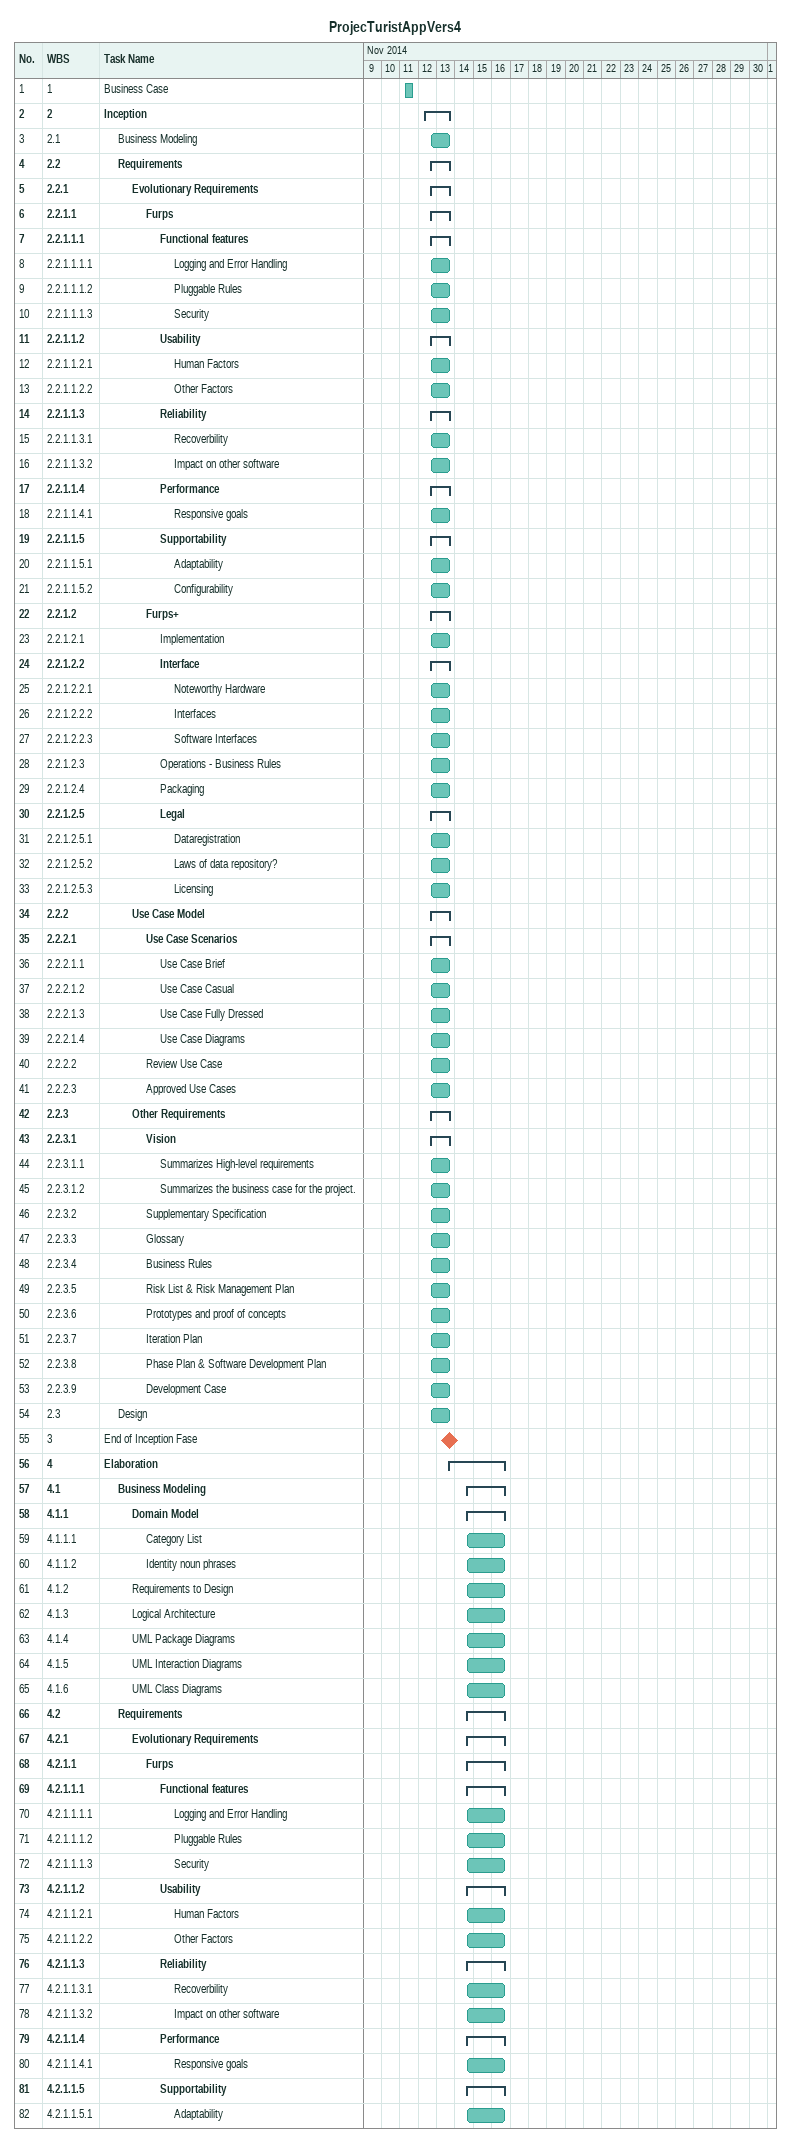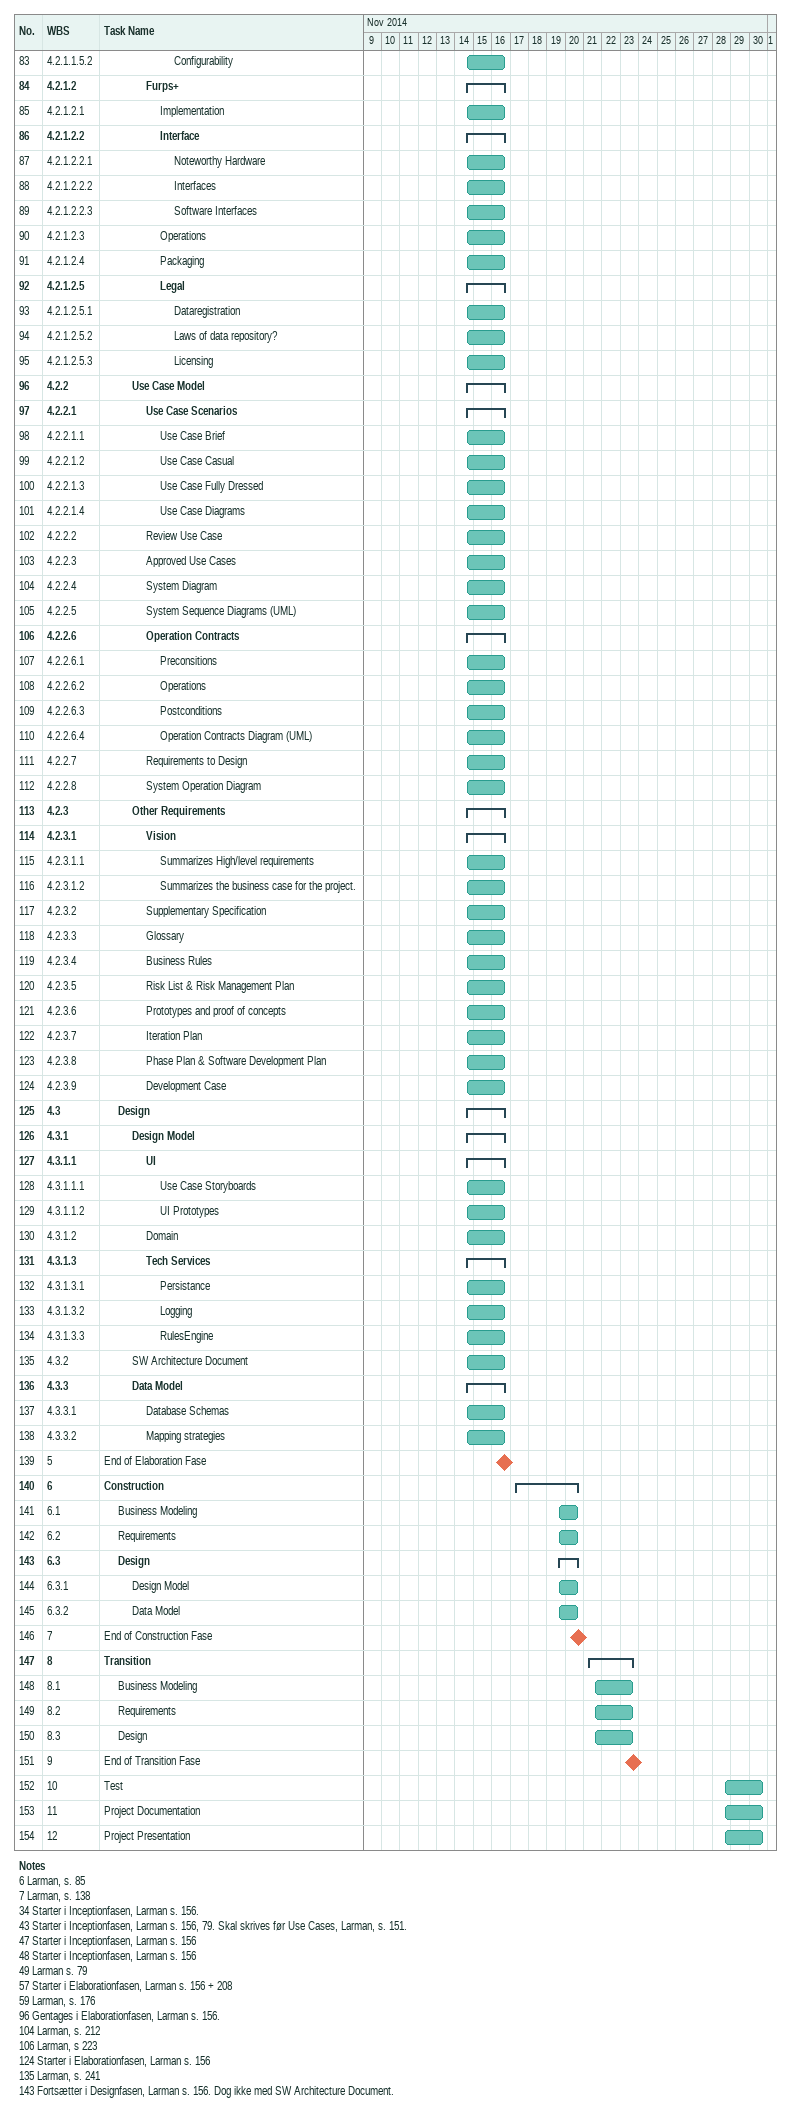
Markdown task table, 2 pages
ProjecTuristAppVers4

| ID | WBS | Task | Start | Finish |
|---|---|---|---|---|
| 1 | 1 | Business Case | 2014-11-11 | 2014-11-11 |
| 2 | 2 | **Inception** | 2014-11-12 | 2014-11-13 |
| 3 | 2.1 | Business Modeling | 2014-11-12 | 2014-11-13 |
| 4 | 2.2 | **Requirements** | 2014-11-12 | 2014-11-13 |
| 5 | 2.2.1 | **Evolutionary Requirements** | 2014-11-12 | 2014-11-13 |
| 6 | 2.2.1.1 | **Furps** | 2014-11-12 | 2014-11-13 |
| 7 | 2.2.1.1.1 | **Functional features** | 2014-11-12 | 2014-11-13 |
| 8 | 2.2.1.1.1.1 | Logging and Error Handling | 2014-11-12 | 2014-11-13 |
| 9 | 2.2.1.1.1.2 | Pluggable Rules | 2014-11-12 | 2014-11-13 |
| 10 | 2.2.1.1.1.3 | Security | 2014-11-12 | 2014-11-13 |
| 11 | 2.2.1.1.2 | **Usability** | 2014-11-12 | 2014-11-13 |
| 12 | 2.2.1.1.2.1 | Human Factors | 2014-11-12 | 2014-11-13 |
| 13 | 2.2.1.1.2.2 | Other Factors | 2014-11-12 | 2014-11-13 |
| 14 | 2.2.1.1.3 | **Reliability** | 2014-11-12 | 2014-11-13 |
| 15 | 2.2.1.1.3.1 | Recoverbility | 2014-11-12 | 2014-11-13 |
| 16 | 2.2.1.1.3.2 | Impact on other software | 2014-11-12 | 2014-11-13 |
| 17 | 2.2.1.1.4 | **Performance** | 2014-11-12 | 2014-11-13 |
| 18 | 2.2.1.1.4.1 | Responsive goals | 2014-11-12 | 2014-11-13 |
| 19 | 2.2.1.1.5 | **Supportability** | 2014-11-12 | 2014-11-13 |
| 20 | 2.2.1.1.5.1 | Adaptability | 2014-11-12 | 2014-11-13 |
| 21 | 2.2.1.1.5.2 | Configurability | 2014-11-12 | 2014-11-13 |
| 22 | 2.2.1.2 | **Furps+** | 2014-11-12 | 2014-11-13 |
| 23 | 2.2.1.2.1 | Implementation | 2014-11-12 | 2014-11-13 |
| 24 | 2.2.1.2.2 | **Interface** | 2014-11-12 | 2014-11-13 |
| 25 | 2.2.1.2.2.1 | Noteworthy Hardware | 2014-11-12 | 2014-11-13 |
| 26 | 2.2.1.2.2.2 | Interfaces | 2014-11-12 | 2014-11-13 |
| 27 | 2.2.1.2.2.3 | Software Interfaces | 2014-11-12 | 2014-11-13 |
| 28 | 2.2.1.2.3 | Operations - Business Rules | 2014-11-12 | 2014-11-13 |
| 29 | 2.2.1.2.4 | Packaging | 2014-11-12 | 2014-11-13 |
| 30 | 2.2.1.2.5 | **Legal** | 2014-11-12 | 2014-11-13 |
| 31 | 2.2.1.2.5.1 | Dataregistration | 2014-11-12 | 2014-11-13 |
| 32 | 2.2.1.2.5.2 | Laws of data repository? | 2014-11-12 | 2014-11-13 |
| 33 | 2.2.1.2.5.3 | Licensing | 2014-11-12 | 2014-11-13 |
| 34 | 2.2.2 | **Use Case Model** | 2014-11-12 | 2014-11-13 |
| 35 | 2.2.2.1 | **Use Case Scenarios** | 2014-11-12 | 2014-11-13 |
| 36 | 2.2.2.1.1 | Use Case Brief | 2014-11-12 | 2014-11-13 |
| 37 | 2.2.2.1.2 | Use Case Casual | 2014-11-12 | 2014-11-13 |
| 38 | 2.2.2.1.3 | Use Case Fully Dressed | 2014-11-12 | 2014-11-13 |
| 39 | 2.2.2.1.4 | Use Case Diagrams | 2014-11-12 | 2014-11-13 |
| 40 | 2.2.2.2 | Review Use Case | 2014-11-12 | 2014-11-13 |
| 41 | 2.2.2.3 | Approved Use Cases | 2014-11-12 | 2014-11-13 |
| 42 | 2.2.3 | **Other Requirements** | 2014-11-12 | 2014-11-13 |
| 43 | 2.2.3.1 | **Vision** | 2014-11-12 | 2014-11-13 |
| 44 | 2.2.3.1.1 | Summarizes High-level requirements | 2014-11-12 | 2014-11-13 |
| 45 | 2.2.3.1.2 | Summarizes the business case for the project. | 2014-11-12 | 2014-11-13 |
| 46 | 2.2.3.2 | Supplementary Specification | 2014-11-12 | 2014-11-13 |
| 47 | 2.2.3.3 | Glossary | 2014-11-12 | 2014-11-13 |
| 48 | 2.2.3.4 | Business Rules | 2014-11-12 | 2014-11-13 |
| 49 | 2.2.3.5 | Risk List & Risk Management Plan | 2014-11-12 | 2014-11-13 |
| 50 | 2.2.3.6 | Prototypes and proof of concepts | 2014-11-12 | 2014-11-13 |
| 51 | 2.2.3.7 | Iteration Plan | 2014-11-12 | 2014-11-13 |
| 52 | 2.2.3.8 | Phase Plan & Software Development Plan | 2014-11-12 | 2014-11-13 |
| 53 | 2.2.3.9 | Development Case | 2014-11-12 | 2014-11-13 |
| 54 | 2.3 | Design | 2014-11-12 | 2014-11-13 |
| 55 | 3 | End of Inception Fase (milestone) | 2014-11-13 | 2014-11-13 |
| 56 | 4 | **Elaboration** | 2014-11-13 | 2014-11-16 |
| 57 | 4.1 | **Business Modeling** | 2014-11-14 | 2014-11-16 |
| 58 | 4.1.1 | **Domain Model** | 2014-11-14 | 2014-11-16 |
| 59 | 4.1.1.1 | Category List | 2014-11-14 | 2014-11-16 |
| 60 | 4.1.1.2 | Identity noun phrases | 2014-11-14 | 2014-11-16 |
| 61 | 4.1.2 | Requirements to Design | 2014-11-14 | 2014-11-16 |
| 62 | 4.1.3 | Logical Architecture | 2014-11-14 | 2014-11-16 |
| 63 | 4.1.4 | UML Package Diagrams | 2014-11-14 | 2014-11-16 |
| 64 | 4.1.5 | UML Interaction Diagrams | 2014-11-14 | 2014-11-16 |
| 65 | 4.1.6 | UML Class Diagrams | 2014-11-14 | 2014-11-16 |
| 66 | 4.2 | **Requirements** | 2014-11-14 | 2014-11-16 |
| 67 | 4.2.1 | **Evolutionary Requirements** | 2014-11-14 | 2014-11-16 |
| 68 | 4.2.1.1 | **Furps** | 2014-11-14 | 2014-11-16 |
| 69 | 4.2.1.1.1 | **Functional features** | 2014-11-14 | 2014-11-16 |
| 70 | 4.2.1.1.1.1 | Logging and Error Handling | 2014-11-14 | 2014-11-16 |
| 71 | 4.2.1.1.1.2 | Pluggable Rules | 2014-11-14 | 2014-11-16 |
| 72 | 4.2.1.1.1.3 | Security | 2014-11-14 | 2014-11-16 |
| 73 | 4.2.1.1.2 | **Usability** | 2014-11-14 | 2014-11-16 |
| 74 | 4.2.1.1.2.1 | Human Factors | 2014-11-14 | 2014-11-16 |
| 75 | 4.2.1.1.2.2 | Other Factors | 2014-11-14 | 2014-11-16 |
| 76 | 4.2.1.1.3 | **Reliability** | 2014-11-14 | 2014-11-16 |
| 77 | 4.2.1.1.3.1 | Recoverbility | 2014-11-14 | 2014-11-16 |
| 78 | 4.2.1.1.3.2 | Impact on other software | 2014-11-14 | 2014-11-16 |
| 79 | 4.2.1.1.4 | **Performance** | 2014-11-14 | 2014-11-16 |
| 80 | 4.2.1.1.4.1 | Responsive goals | 2014-11-14 | 2014-11-16 |
| 81 | 4.2.1.1.5 | **Supportability** | 2014-11-14 | 2014-11-16 |
| 82 | 4.2.1.1.5.1 | Adaptability | 2014-11-14 | 2014-11-16 |
| 83 | 4.2.1.1.5.2 | Configurability | 2014-11-14 | 2014-11-16 |
| 84 | 4.2.1.2 | **Furps+** | 2014-11-14 | 2014-11-16 |
| 85 | 4.2.1.2.1 | Implementation | 2014-11-14 | 2014-11-16 |
| 86 | 4.2.1.2.2 | **Interface** | 2014-11-14 | 2014-11-16 |
| 87 | 4.2.1.2.2.1 | Noteworthy Hardware | 2014-11-14 | 2014-11-16 |
| 88 | 4.2.1.2.2.2 | Interfaces | 2014-11-14 | 2014-11-16 |
| 89 | 4.2.1.2.2.3 | Software Interfaces | 2014-11-14 | 2014-11-16 |
| 90 | 4.2.1.2.3 | Operations | 2014-11-14 | 2014-11-16 |
| 91 | 4.2.1.2.4 | Packaging | 2014-11-14 | 2014-11-16 |
| 92 | 4.2.1.2.5 | **Legal** | 2014-11-14 | 2014-11-16 |
| 93 | 4.2.1.2.5.1 | Dataregistration | 2014-11-14 | 2014-11-16 |
| 94 | 4.2.1.2.5.2 | Laws of data repository? | 2014-11-14 | 2014-11-16 |
| 95 | 4.2.1.2.5.3 | Licensing | 2014-11-14 | 2014-11-16 |
| 96 | 4.2.2 | **Use Case Model** | 2014-11-14 | 2014-11-16 |
| 97 | 4.2.2.1 | **Use Case Scenarios** | 2014-11-14 | 2014-11-16 |
| 98 | 4.2.2.1.1 | Use Case Brief | 2014-11-14 | 2014-11-16 |
| 99 | 4.2.2.1.2 | Use Case Casual | 2014-11-14 | 2014-11-16 |
| 100 | 4.2.2.1.3 | Use Case Fully Dressed | 2014-11-14 | 2014-11-16 |
| 101 | 4.2.2.1.4 | Use Case Diagrams | 2014-11-14 | 2014-11-16 |
| 102 | 4.2.2.2 | Review Use Case | 2014-11-14 | 2014-11-16 |
| 103 | 4.2.2.3 | Approved Use Cases | 2014-11-14 | 2014-11-16 |
| 104 | 4.2.2.4 | System Diagram | 2014-11-14 | 2014-11-16 |
| 105 | 4.2.2.5 | System Sequence Diagrams (UML) | 2014-11-14 | 2014-11-16 |
| 106 | 4.2.2.6 | **Operation Contracts** | 2014-11-14 | 2014-11-16 |
| 107 | 4.2.2.6.1 | Preconsitions | 2014-11-14 | 2014-11-16 |
| 108 | 4.2.2.6.2 | Operations | 2014-11-14 | 2014-11-16 |
| 109 | 4.2.2.6.3 | Postconditions | 2014-11-14 | 2014-11-16 |
| 110 | 4.2.2.6.4 | Operation Contracts Diagram (UML) | 2014-11-14 | 2014-11-16 |
| 111 | 4.2.2.7 | Requirements to Design | 2014-11-14 | 2014-11-16 |
| 112 | 4.2.2.8 | System Operation Diagram | 2014-11-14 | 2014-11-16 |
| 113 | 4.2.3 | **Other Requirements** | 2014-11-14 | 2014-11-16 |
| 114 | 4.2.3.1 | **Vision** | 2014-11-14 | 2014-11-16 |
| 115 | 4.2.3.1.1 | Summarizes High/level requirements | 2014-11-14 | 2014-11-16 |
| 116 | 4.2.3.1.2 | Summarizes the business case for the project. | 2014-11-14 | 2014-11-16 |
| 117 | 4.2.3.2 | Supplementary Specification | 2014-11-14 | 2014-11-16 |
| 118 | 4.2.3.3 | Glossary | 2014-11-14 | 2014-11-16 |
| 119 | 4.2.3.4 | Business Rules | 2014-11-14 | 2014-11-16 |
| 120 | 4.2.3.5 | Risk List & Risk Management Plan | 2014-11-14 | 2014-11-16 |
| 121 | 4.2.3.6 | Prototypes and proof of concepts | 2014-11-14 | 2014-11-16 |
| 122 | 4.2.3.7 | Iteration Plan | 2014-11-14 | 2014-11-16 |
| 123 | 4.2.3.8 | Phase Plan & Software Development Plan | 2014-11-14 | 2014-11-16 |
| 124 | 4.2.3.9 | Development Case | 2014-11-14 | 2014-11-16 |
| 125 | 4.3 | **Design** | 2014-11-14 | 2014-11-16 |
| 126 | 4.3.1 | **Design Model** | 2014-11-14 | 2014-11-16 |
| 127 | 4.3.1.1 | **UI** | 2014-11-14 | 2014-11-16 |
| 128 | 4.3.1.1.1 | Use Case Storyboards | 2014-11-14 | 2014-11-16 |
| 129 | 4.3.1.1.2 | UI Prototypes | 2014-11-14 | 2014-11-16 |
| 130 | 4.3.1.2 | Domain | 2014-11-14 | 2014-11-16 |
| 131 | 4.3.1.3 | **Tech Services** | 2014-11-14 | 2014-11-16 |
| 132 | 4.3.1.3.1 | Persistance | 2014-11-14 | 2014-11-16 |
| 133 | 4.3.1.3.2 | Logging | 2014-11-14 | 2014-11-16 |
| 134 | 4.3.1.3.3 | RulesEngine | 2014-11-14 | 2014-11-16 |
| 135 | 4.3.2 | SW Architecture Document | 2014-11-14 | 2014-11-16 |
| 136 | 4.3.3 | **Data Model** | 2014-11-14 | 2014-11-16 |
| 137 | 4.3.3.1 | Database Schemas | 2014-11-14 | 2014-11-16 |
| 138 | 4.3.3.2 | Mapping strategies | 2014-11-14 | 2014-11-16 |
| 139 | 5 | End of Elaboration Fase (milestone) | 2014-11-16 | 2014-11-16 |
| 140 | 6 | **Construction** | 2014-11-17 | 2014-11-20 |
| 141 | 6.1 | Business Modeling | 2014-11-19 | 2014-11-20 |
| 142 | 6.2 | Requirements | 2014-11-19 | 2014-11-20 |
| 143 | 6.3 | **Design** | 2014-11-19 | 2014-11-20 |
| 144 | 6.3.1 | Design Model | 2014-11-19 | 2014-11-20 |
| 145 | 6.3.2 | Data Model | 2014-11-19 | 2014-11-20 |
| 146 | 7 | End of Construction Fase (milestone) | 2014-11-20 | 2014-11-20 |
| 147 | 8 | **Transition** | 2014-11-21 | 2014-11-23 |
| 148 | 8.1 | Business Modeling | 2014-11-21 | 2014-11-23 |
| 149 | 8.2 | Requirements | 2014-11-21 | 2014-11-23 |
| 150 | 8.3 | Design | 2014-11-21 | 2014-11-23 |
| 151 | 9 | End of Transition Fase (milestone) | 2014-11-23 | 2014-11-23 |
| 152 | 10 | Test | 2014-11-28 | 2014-11-30 |
| 153 | 11 | Project Documentation | 2014-11-28 | 2014-11-30 |
| 154 | 12 | Project Presentation | 2014-11-28 | 2014-11-30 |

Notes
- 6: Larman, s. 85
- 7: Larman, s. 138
- 34: Starter i Inceptionfasen, Larman s. 156.
- 43: Starter i Inceptionfasen, Larman s. 156, 79. Skal skrives før Use Cases, Larman, s. 151.
- 47: Starter i Inceptionfasen, Larman s. 156
- 48: Starter i Inceptionfasen, Larman s. 156
- 49: Larman s. 79
- 57: Starter i Elaborationfasen, Larman s. 156 + 208
- 59: Larman, s. 176
- 96: Gentages i Elaborationfasen, Larman s. 156.
- 104: Larman, s. 212
- 106: Larman, s 223
- 124: Starter i Elaborationfasen, Larman s. 156
- 135: Larman, s. 241
- 143: Fortsætter i Designfasen, Larman s. 156. Dog ikke med SW Architecture Document.
